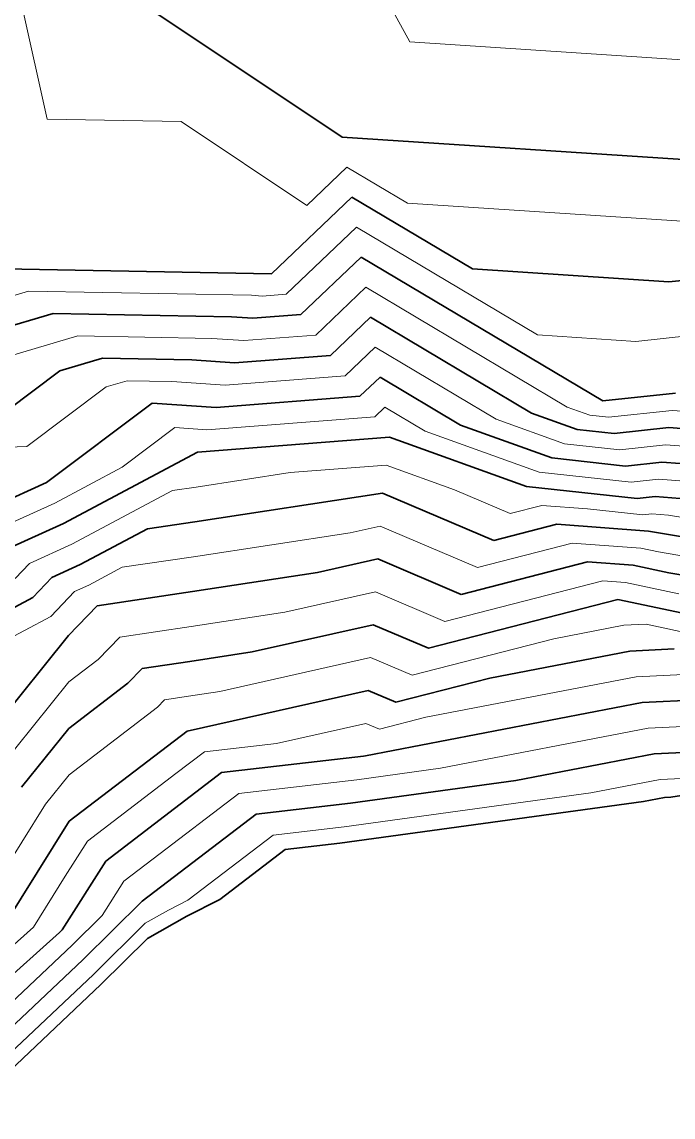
# Model space of a CAD drawing. Header units: millimetres. Extents: x -861324 to 439029, y -308065 to 694685.
# Drawn here: x -216919 to -188776, y -147597 to -100285 of the extents above; entities that cross this region are included whole.
import ezdxf

# ---------------------------------------------------------------- set-up
doc = ezdxf.new("R2010")
doc.units = ezdxf.units.MM
for name, color, linetype, lineweight in [('C-TOPO', 7, 'Continuous', 9), ('C-TOPO-MAJR', 7, 'Continuous', 35), ('C-TOPO-MINR', 7, 'Continuous', 9)]:
    doc.layers.add(name, color=color, linetype=linetype, lineweight=lineweight)

msp = doc.modelspace()

# ---------------------------------------------------------------- linework, layer by layer
at = {"layer": 'C-TOPO', "lineweight": 35}
for p, q in [((-183984, -132975), (-188870, -133779)), ((-189152, -133792), (-190049, -133965)), ((-188870, -133779), (-189152, -133792)), ((-190049, -133965), (-203186, -135769)), ((-203186, -135769), (-205535, -136042)), ((-205535, -136042), (-208368, -138203)), ((-208368, -138203), (-209790, -138919)), ((-209790, -138919), (-211491, -139882)), ((-211491, -139882), (-213508, -141872)), ((-213508, -141872), (-219176, -147226))]:
    msp.add_line(p, q, dxfattribs=at)
at = {"layer": 'C-TOPO-MAJR'}
for p, q in [((-213943, -98016), (-203074, -105258)), ((-203074, -105258), (-186098, -106375)), ((-206136, -111163), (-202666, -107851)), ((-202666, -107851), (-197447, -110959)), ((-204860, -112928), (-202258, -110444)), ((-202258, -110444), (-191819, -116661)), ((-217707, -110947), (-206136, -111163)), ((-197447, -110959), (-188959, -111518)), ((-188959, -111518), (-187385, -111349)), ((-219251, -113963), (-215570, -112882)), ((-215570, -112882), (-207855, -113026)), ((-207855, -113026), (-206933, -113090)), ((-206933, -113090), (-204860, -112928)), ((-203585, -114693), (-201850, -113037)), ((-201850, -113037), (-194891, -117181)), ((-215273, -115357), (-213432, -114817)), ((-213432, -114817), (-209575, -114889)), ((-209575, -114889), (-207731, -115018)), ((-207731, -115018), (-203585, -114693)), ((-217554, -117072), (-215273, -115357)), ((-202309, -116458), (-201442, -115630)), ((-201442, -115630), (-197962, -117702)), ((-191819, -116661), (-188671, -116323)), ((-215856, -120182), (-211295, -116752)), ((-211295, -116752), (-208529, -116945)), ((-208529, -116945), (-202309, -116458)), ((-194891, -117181), (-192918, -117892)), ((-197962, -117702), (-194016, -119123)), ((-209327, -118872), (-201033, -118223)), ((-201033, -118223), (-195115, -120354)), ((-192918, -117892), (-191325, -118065)), ((-191325, -118065), (-188964, -117812)), ((-188964, -117812), (-184655, -118135)), ((-215126, -121957), (-209327, -118872)), ((-194016, -119123), (-190830, -119470)), ((-190830, -119470), (-189256, -119301)), ((-189256, -119301), (-186384, -119516)), ((-219529, -121850), (-215856, -120182)), ((-209440, -121884), (-201330, -120641)), ((-201330, -120641), (-196526, -122685)), ((-195115, -120354), (-190335, -120874)), ((-190335, -120874), (-189548, -120790)), ((-189548, -120790), (-188112, -120898)), ((-217574, -123068), (-215126, -121957)), ((-211496, -122189), (-209440, -121884)), ((-196526, -122685), (-193797, -121983)), ((-193797, -121983), (-189841, -122279)), ((-214395, -123731), (-211496, -122189)), ((-189841, -122279), (-182907, -123440)), ((-204146, -124068), (-201536, -123484)), ((-201536, -123484), (-197938, -125015)), ((-215619, -124287), (-214395, -123731)), ((-197938, -125015), (-192478, -123612)), ((-192478, -123612), (-190500, -123760)), ((-190500, -123760), (-188963, -124084)), ((-216442, -125148), (-215619, -124287)), ((-209553, -124896), (-204146, -124068)), ((-188963, -124084), (-182325, -125208)), ((-213665, -125506), (-209553, -124896)), ((-222169, -128197), (-216442, -125148)), ((-199349, -127346), (-191160, -125242)), ((-191160, -125242), (-188084, -125890)), ((-214899, -126797), (-213665, -125506)), ((-206962, -127494), (-201743, -126327)), ((-201743, -126327), (-199349, -127346)), ((-218993, -131866), (-214899, -126797)), ((-209666, -127908), (-206962, -127494)), ((-196690, -128630), (-190639, -127462)), ((-190639, -127462), (-188735, -127374)), ((-212339, -128858), (-211722, -128213)), ((-211722, -128213), (-209666, -127908)), ((-200760, -129676), (-196690, -128630)), ((-214885, -130803), (-212339, -128858)), ((-209779, -130920), (-201950, -129170)), ((-201950, -129170), (-200760, -129676)), ((-190117, -129683), (-186355, -129508)), ((-202076, -131991), (-190117, -129683)), ((-216932, -133338), (-214885, -130803)), ((-214870, -134810), (-209779, -130920)), ((-202161, -132003), (-202076, -131991)), ((-195575, -133058), (-189596, -131904)), ((-189596, -131904), (-187715, -131816)), ((-208290, -132717), (-202161, -132003)), ((-210753, -134596), (-208290, -132717)), ((-202715, -134038), (-195575, -133058)), ((-206801, -134515), (-202715, -134038)), ((-217644, -139250), (-214870, -134810)), ((-213299, -136541), (-210753, -134596)), ((-211727, -138272), (-206801, -134515)), ((-215175, -139505), (-213299, -136541)), ((-214288, -140798), (-211727, -138272)), ((-215291, -139616), (-215205, -139535)), ((-215205, -139535), (-215175, -139505)), ((-219565, -143423), (-215291, -139616)), ((-221486, -147597), (-214288, -140798))]:
    msp.add_line(p, q, dxfattribs=at)
at = {"layer": 'C-TOPO-MINR'}
for p, q in [((-202346, -97142), (-200154, -101144)), ((-216907, -99637), (-215825, -104482)), ((-200154, -101144), (-187422, -101982)), ((-215825, -104482), (-210039, -104590)), ((-210039, -104590), (-204605, -108211)), ((-204605, -108211), (-202870, -106554)), ((-202870, -106554), (-200260, -108109)), ((-200260, -108109), (-187528, -108947)), ((-205498, -112046), (-202462, -109147)), ((-202462, -109147), (-194633, -113810)), ((-218479, -112455), (-216639, -111915)), ((-216639, -111915), (-206995, -112095)), ((-206995, -112095), (-206534, -112127)), ((-206534, -112127), (-205498, -112046)), ((-204222, -113811), (-202054, -111740)), ((-202054, -111740), (-193355, -116921)), ((-217262, -114660), (-214501, -113850)), ((-214501, -113850), (-208715, -113958)), ((-208715, -113958), (-207332, -114054)), ((-207332, -114054), (-204222, -113811)), ((-194633, -113810), (-190389, -114089)), ((-190389, -114089), (-188028, -113836)), ((-202947, -115576), (-201646, -114334)), ((-201646, -114334), (-196426, -117442)), ((-213284, -116055), (-212364, -115785)), ((-212364, -115785), (-210435, -115821)), ((-210435, -115821), (-208130, -115981)), ((-208130, -115981), (-202947, -115576)), ((-216705, -118627), (-213284, -116055)), ((-201671, -117341), (-201238, -116927)), ((-201238, -116927), (-199498, -117963)), ((-193355, -116921), (-192368, -117276)), ((-192368, -117276), (-191572, -117363)), ((-191572, -117363), (-188817, -117067)), ((-188817, -117067), (-186663, -117229)), ((-208928, -117908), (-201671, -117341)), ((-196426, -117442), (-193467, -118508)), ((-212591, -119527), (-210311, -117812)), ((-210311, -117812), (-208928, -117908)), ((-199498, -117963), (-194566, -119739)), ((-218528, -118690), (-216705, -118627)), ((-193467, -118508), (-191077, -118767)), ((-191077, -118767), (-189110, -118556)), ((-189110, -118556), (-185519, -118826)), ((-215491, -121069), (-212591, -119527)), ((-205328, -119757), (-201182, -119432)), ((-201182, -119432), (-198222, -120498)), ((-209383, -120378), (-205328, -119757)), ((-194566, -119739), (-190583, -120172)), ((-190583, -120172), (-189402, -120045)), ((-189402, -120045), (-187248, -120207)), ((-214761, -122844), (-210411, -120530)), ((-210411, -120530), (-209383, -120378)), ((-198222, -120498), (-195821, -121520)), ((-218551, -122459), (-215491, -121069)), ((-195821, -121520), (-194456, -121169)), ((-194456, -121169), (-192478, -121317)), ((-192478, -121317), (-190088, -121576)), ((-190088, -121576), (-189695, -121534)), ((-189695, -121534), (-188976, -121588)), ((-188976, -121588), (-183199, -122556)), ((-202738, -122354), (-201433, -122063)), ((-201433, -122063), (-197232, -123850)), ((-209496, -123390), (-202738, -122354)), ((-216597, -123678), (-214761, -122844)), ((-197232, -123850), (-193138, -122798)), ((-193138, -122798), (-190171, -123019)), ((-212580, -123847), (-209496, -123390)), ((-190171, -123019), (-189402, -123182)), ((-189402, -123182), (-186083, -123743)), ((-217214, -124323), (-216597, -123678)), ((-214030, -124618), (-212580, -123847)), ((-198643, -126180), (-191819, -124427)), ((-191819, -124427), (-190830, -124501)), ((-215671, -125972), (-214642, -124896)), ((-214642, -124896), (-214030, -124618)), ((-190830, -124501), (-188524, -124987)), ((-205554, -125781), (-201640, -124906)), ((-201640, -124906), (-198643, -126180)), ((-209609, -126402), (-205554, -125781)), ((-218534, -127497), (-215671, -125972)), ((-190899, -126352), (-189947, -126308)), ((-189947, -126308), (-187645, -126793)), ((-212693, -126859), (-209609, -126402)), ((-193925, -126936), (-190899, -126352)), ((-213619, -127828), (-212693, -126859)), ((-200054, -128511), (-193925, -126936)), ((-214892, -128800), (-213619, -127828)), ((-208371, -129207), (-201847, -127748)), ((-201847, -127748), (-200054, -128511)), ((-199456, -130325), (-190378, -128573)), ((-190378, -128573), (-187522, -128440)), ((-217962, -132602), (-214892, -128800)), ((-211059, -129889), (-210750, -129566)), ((-210750, -129566), (-209722, -129414)), ((-209722, -129414), (-208371, -129207)), ((-214877, -132807), (-211059, -129889)), ((-201466, -130841), (-199456, -130325)), ((-205920, -131456), (-202053, -130591)), ((-202053, -130591), (-201466, -130841)), ((-198826, -132525), (-189856, -130794)), ((-189856, -130794), (-187035, -130662)), ((-209034, -131819), (-205920, -131456)), ((-210266, -132758), (-209034, -131819)), ((-215901, -134074), (-214877, -132807)), ((-214085, -135675), (-210266, -132758)), ((-202438, -133021), (-198826, -132525)), ((-207545, -133616), (-202438, -133021)), ((-192325, -133592), (-189335, -133015)), ((-189335, -133015), (-188394, -132971)), ((-211240, -136434), (-207545, -133616)), ((-202992, -135056), (-192325, -133592)), ((-217982, -137404), (-215901, -134074)), ((-206056, -135413), (-202992, -135056)), ((-215045, -137193), (-214085, -135675)), ((-209751, -138231), (-206056, -135413)), ((-212513, -137406), (-211240, -136434)), ((-216416, -139386), (-215045, -137193)), ((-213451, -138888), (-212513, -137406)), ((-210588, -138652), (-209751, -138231)), ((-214747, -140167), (-213451, -138888)), ((-211589, -139219), (-210588, -138652)), ((-218605, -141336), (-216416, -139386)), ((-213829, -141430), (-211589, -139219)), ((-218388, -143606), (-214747, -140167)), ((-220127, -147379), (-213829, -141430))]:
    msp.add_line(p, q, dxfattribs=at)

doc.saveas('drawing.dxf')
